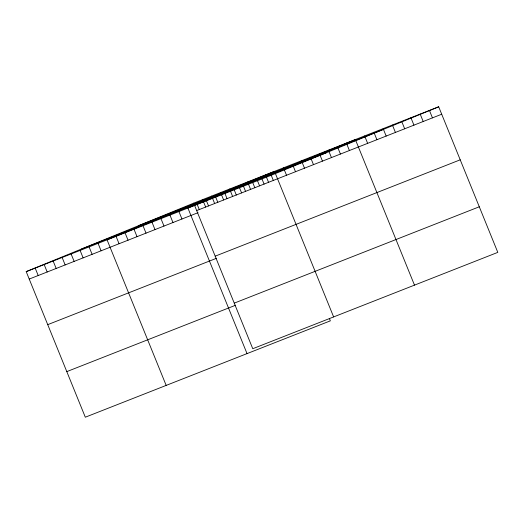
<?xml version="1.0" encoding="UTF-8"?>
<svg xmlns="http://www.w3.org/2000/svg" width="524" height="524" viewBox="0 0 524 524"><rect width="100%" height="100%" fill="white"/><g stroke="black" fill="none" stroke-linecap="round" stroke-linejoin="round"><path stroke-width="0.79" d="M329.445 318.644L330.343 320.852L85.307 417.202L26.2 271.629L193.657 203.148L438.693 106.798L497.8 252.372L252.764 348.722L193.657 203.148M26.2 271.629L271.236 175.278L438.693 106.798M138.395 225.746L383.43 129.402M81.462 249.031L326.491 152.68M196.677 210.583L441.706 114.232M29.22 279.063L198.059 212.672M215.187 256.164L460.216 159.82M47.73 324.651L216.569 258.26M234.254 303.134L479.29 206.784M66.797 371.614L235.643 305.223M429.431 110.44L432.451 117.874M420.176 114.081L423.196 121.509M410.921 117.717L413.94 125.151M401.666 121.358L404.679 128.793M392.404 125L395.424 132.428M383.149 128.642L386.168 136.07M373.894 132.277L376.913 139.712M364.639 135.919L367.651 143.353M414.491 285.128L355.377 139.561L187.919 208.041L247.033 353.608M346.397 143.091L349.41 150.526M337.41 146.622L340.43 154.056M328.424 150.159L331.443 157.586M319.444 153.689L322.457 161.123M310.457 157.226L313.476 164.654M301.47 160.757L304.49 168.184M292.49 164.287L295.503 171.721M283.504 167.824L286.523 175.252M333.631 316.922L274.517 171.355L107.06 239.835L166.173 385.402M271.236 175.278L273.345 180.485M265.537 174.885L268.55 182.319M261.974 178.92L264.089 184.121M256.55 178.422L259.57 185.85M252.719 182.562L254.834 187.762M247.564 181.952L250.583 189.387M243.464 186.203L245.573 191.404M238.584 185.483L241.597 192.917M234.208 189.839L236.317 195.039M229.597 189.02L232.617 196.448M224.947 193.48L227.062 198.681M220.611 192.55L223.63 199.985M215.692 197.122L217.807 202.323M211.624 196.087L214.643 203.515M206.436 200.758L208.545 205.965M202.644 199.618L205.657 207.046M197.181 204.399L199.29 209.6M178.939 211.572L181.952 219.006M169.953 215.109L172.972 222.536M160.966 218.639L163.986 226.067M151.986 222.169L154.999 229.604M143 225.706L146.019 233.134M134.013 229.237L137.033 236.671M125.033 232.767L128.046 240.202M116.046 236.304L119.066 243.732M98.073 243.365L101.093 250.799M89.093 246.902L92.106 254.33M80.106 250.433L83.126 257.867M71.12 253.97L74.139 261.397M62.14 257.5L65.153 264.928M53.153 261.031L56.173 268.465M44.167 264.568L47.186 271.995M35.187 268.098L38.2 275.532"/></g></svg>
